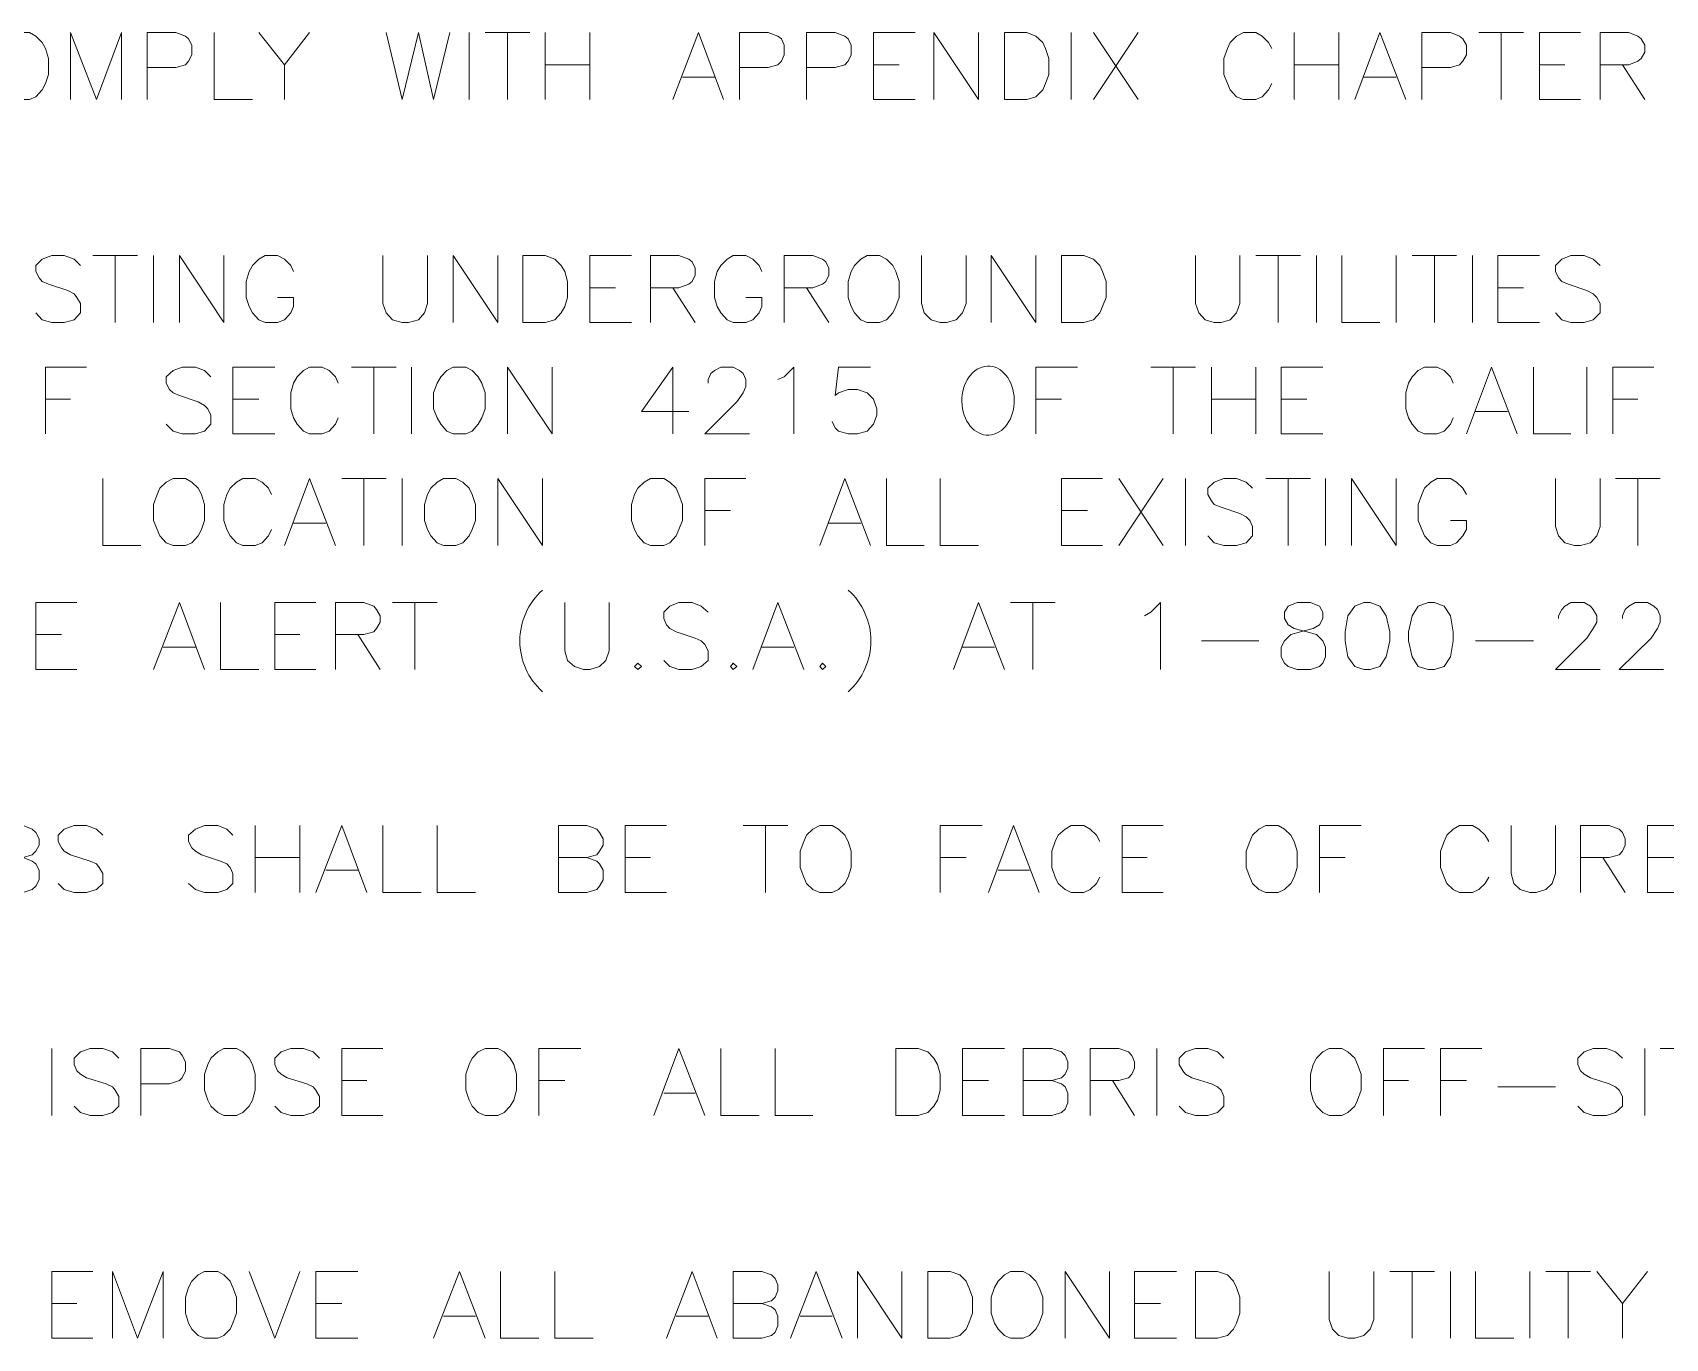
# Model space of a CAD drawing. Header units: millimetres. Extents: x -419 to 20046, y -14642 to 2638.
# Drawn here: x 3711.638 to 3713.591, y 923.765 to 925.326 of the extents above; entities that cross this region are included whole.
import ezdxf

# ---------------------------------------------------------------- set-up
doc = ezdxf.new("R2010")
doc.units = ezdxf.units.MM
doc.layers.add('PDF10_----TX03', color=7, linetype='Continuous')

msp = doc.modelspace()

# ---------------------------------------------------------------- linework, layer by layer
at = {"layer": 'PDF10_----TX03', "lineweight": 20}
for points in [[(3711.6197, 925.3264), (3711.6113, 925.3222), (3711.6038, 925.3147), (3711.6005, 925.3072), (3711.5963, 925.2955), (3711.5963, 925.2763), (3711.6005, 925.2655), (3711.6038, 925.258), (3711.6113, 925.2497), (3711.6197, 925.2463), (3711.6347, 925.2463), (3711.6422, 925.2497), (3711.6497, 925.258), (3711.6538, 925.2655), (3711.6572, 925.2763), (3711.6572, 925.2955), (3711.6538, 925.3072), (3711.6497, 925.3147), (3711.6422, 925.3222), (3711.6347, 925.3264)], [(3712.8006, 925.2463), (3712.8006, 925.3264), (3712.8273, 925.3264), (3712.8381, 925.3222), (3712.8464, 925.3147), (3712.8498, 925.3072), (3712.8539, 925.2955), (3712.8539, 925.2763), (3712.8498, 925.2655), (3712.8464, 925.258), (3712.8381, 925.2497), (3712.8273, 925.2463)], [(3712.2247, 924.9797), (3712.2247, 925.0597), (3712.2514, 925.0597), (3712.2631, 925.0555), (3712.2706, 925.048), (3712.2747, 925.0405), (3712.2781, 925.0288), (3712.2781, 925.0097), (3712.2747, 924.9988), (3712.2706, 924.9913), (3712.2631, 924.983), (3712.2514, 924.9797)], [(3712.6364, 925.0597), (3712.6289, 925.0555), (3712.6214, 925.048), (3712.6173, 925.0405), (3712.6139, 925.0288), (3712.6139, 925.0097), (3712.6173, 924.9988), (3712.6214, 924.9913), (3712.6289, 924.983), (3712.6364, 924.9797), (3712.6514, 924.9797), (3712.6598, 924.983), (3712.6673, 924.9913), (3712.6706, 924.9988), (3712.6748, 925.0097), (3712.6748, 925.0288), (3712.6706, 925.0405), (3712.6673, 925.048), (3712.6598, 925.0555), (3712.6514, 925.0597)], [(3712.8689, 924.9797), (3712.8689, 925.0597), (3712.8956, 925.0597), (3712.9073, 925.0555), (3712.9148, 925.048), (3712.9181, 925.0405), (3712.9223, 925.0288), (3712.9223, 925.0097), (3712.9181, 924.9988), (3712.9148, 924.9913), (3712.9073, 924.983), (3712.8956, 924.9797)], [(3712.1414, 924.9263), (3712.1339, 924.9222), (3712.1264, 924.9147), (3712.1222, 924.9072), (3712.118, 924.8955), (3712.118, 924.8763), (3712.1222, 924.8655), (3712.1264, 924.858), (3712.1339, 924.8496), (3712.1414, 924.8463), (3712.1564, 924.8463), (3712.1639, 924.8496), (3712.1714, 924.858), (3712.1756, 924.8655), (3712.1797, 924.8763), (3712.1797, 924.8955), (3712.1756, 924.9072), (3712.1714, 924.9147), (3712.1639, 924.9222), (3712.1564, 924.9263)], [(3711.8064, 924.793), (3711.798, 924.7888), (3711.7905, 924.7813), (3711.7872, 924.7738), (3711.783, 924.7621), (3711.783, 924.743), (3711.7872, 924.7321), (3711.7905, 924.7246), (3711.798, 924.7163), (3711.8064, 924.713), (3711.8214, 924.713), (3711.8289, 924.7163), (3711.8364, 924.7246), (3711.8405, 924.7321), (3711.8439, 924.743), (3711.8439, 924.7621), (3711.8405, 924.7738), (3711.8364, 924.7813), (3711.8289, 924.7888), (3711.8214, 924.793)], [(3712.1297, 924.793), (3712.1222, 924.7888), (3712.1147, 924.7813), (3712.1105, 924.7738), (3712.1072, 924.7621), (3712.1072, 924.743), (3712.1105, 924.7321), (3712.1147, 924.7246), (3712.1222, 924.7163), (3712.1297, 924.713), (3712.1447, 924.713), (3712.153, 924.7163), (3712.1605, 924.7246), (3712.1639, 924.7321), (3712.168, 924.743), (3712.168, 924.7621), (3712.1639, 924.7738), (3712.1605, 924.7813), (3712.153, 924.7888), (3712.1447, 924.793)], [(3712.3772, 924.793), (3712.3697, 924.7888), (3712.3622, 924.7813), (3712.3581, 924.7738), (3712.3547, 924.7621), (3712.3547, 924.743), (3712.3581, 924.7321), (3712.3622, 924.7246), (3712.3697, 924.7163), (3712.3772, 924.713), (3712.3931, 924.713), (3712.4006, 924.7163), (3712.4081, 924.7246), (3712.4114, 924.7321), (3712.4156, 924.743), (3712.4156, 924.7621), (3712.4114, 924.7738), (3712.4081, 924.7813), (3712.4006, 924.7888), (3712.3931, 924.793)], [(3713.1506, 924.6446), (3713.1398, 924.6405), (3713.1356, 924.633), (3713.1356, 924.6255), (3713.1398, 924.618), (3713.1473, 924.6138), (3713.1623, 924.6096), (3713.174, 924.6063), (3713.1815, 924.5988), (3713.1848, 924.5913), (3713.1848, 924.5796), (3713.1815, 924.5721), (3713.1773, 924.568), (3713.1665, 924.5646), (3713.1506, 924.5646), (3713.1398, 924.568), (3713.1356, 924.5721), (3713.1315, 924.5796), (3713.1315, 924.5913), (3713.1356, 924.5988), (3713.1431, 924.6063), (3713.1548, 924.6096), (3713.1698, 924.6138), (3713.1773, 924.618), (3713.1815, 924.6255), (3713.1815, 924.633), (3713.1773, 924.6405), (3713.1665, 924.6446)], [(3713.2306, 924.6446), (3713.2198, 924.6405), (3713.2115, 924.6288), (3713.2081, 924.6096), (3713.2081, 924.5988), (3713.2115, 924.5796), (3713.2198, 924.568), (3713.2306, 924.5646), (3713.2381, 924.5646), (3713.2498, 924.568), (3713.2573, 924.5796), (3713.2615, 924.5988), (3713.2615, 924.6096), (3713.2573, 924.6288), (3713.2498, 924.6405), (3713.2381, 924.6446)], [(3713.3073, 924.6446), (3713.2956, 924.6405), (3713.2881, 924.6288), (3713.284, 924.6096), (3713.284, 924.5988), (3713.2881, 924.5796), (3713.2956, 924.568), (3713.3073, 924.5646), (3713.3148, 924.5646), (3713.3265, 924.568), (3713.334, 924.5796), (3713.3373, 924.5988), (3713.3373, 924.6096), (3713.334, 924.6288), (3713.3265, 924.6405), (3713.3148, 924.6446)], [(3712.3622, 924.5721), (3712.3581, 924.568), (3712.3622, 924.5646), (3712.3664, 924.568)], [(3712.4764, 924.5721), (3712.4731, 924.568), (3712.4764, 924.5646), (3712.4806, 924.568)], [(3712.5831, 924.5721), (3712.5797, 924.568), (3712.5831, 924.5646), (3712.5872, 924.568)], [(3712.5797, 924.3779), (3712.5714, 924.3738), (3712.5639, 924.3663), (3712.5606, 924.3588), (3712.5564, 924.3471), (3712.5564, 924.3279), (3712.5606, 924.3163), (3712.5639, 924.3088), (3712.5714, 924.3013), (3712.5797, 924.2979), (3712.5948, 924.2979), (3712.6023, 924.3013), (3712.6098, 924.3088), (3712.6139, 924.3163), (3712.6173, 924.3279), (3712.6173, 924.3471), (3712.6139, 924.3588), (3712.6098, 924.3663), (3712.6023, 924.3738), (3712.5948, 924.3779)], [(3713.1131, 924.3779), (3713.1048, 924.3738), (3713.0973, 924.3663), (3713.094, 924.3588), (3713.0898, 924.3471), (3713.0898, 924.3279), (3713.094, 924.3163), (3713.0973, 924.3088), (3713.1048, 924.3013), (3713.1131, 924.2979), (3713.1281, 924.2979), (3713.1356, 924.3013), (3713.1431, 924.3088), (3713.1473, 924.3163), (3713.1506, 924.3279), (3713.1506, 924.3471), (3713.1473, 924.3588), (3713.1431, 924.3663), (3713.1356, 924.3738), (3713.1281, 924.3779)], [(3711.8672, 924.1113), (3711.8597, 924.1071), (3711.8514, 924.0996), (3711.848, 924.0921), (3711.8439, 924.0804), (3711.8439, 924.0613), (3711.848, 924.0496), (3711.8514, 924.0421), (3711.8597, 924.0346), (3711.8672, 924.0312), (3711.8822, 924.0312), (3711.8897, 924.0346), (3711.8972, 924.0421), (3711.9014, 924.0496), (3711.9047, 924.0613), (3711.9047, 924.0804), (3711.9014, 924.0921), (3711.8972, 924.0996), (3711.8897, 924.1071), (3711.8822, 924.1113)], [(3712.1797, 924.1113), (3712.1714, 924.1071), (3712.1639, 924.0996), (3712.1605, 924.0921), (3712.1564, 924.0804), (3712.1564, 924.0613), (3712.1605, 924.0496), (3712.1639, 924.0421), (3712.1714, 924.0346), (3712.1797, 924.0312), (3712.1947, 924.0312), (3712.2022, 924.0346), (3712.2097, 924.0421), (3712.2139, 924.0496), (3712.2172, 924.0613), (3712.2172, 924.0804), (3712.2139, 924.0921), (3712.2097, 924.0996), (3712.2022, 924.1071), (3712.1947, 924.1113)], [(3712.6706, 924.0312), (3712.6706, 924.1113), (3712.6973, 924.1113), (3712.7089, 924.1071), (3712.7164, 924.0996), (3712.7206, 924.0921), (3712.7239, 924.0804), (3712.7239, 924.0613), (3712.7206, 924.0496), (3712.7164, 924.0421), (3712.7089, 924.0346), (3712.6973, 924.0312)], [(3713.189, 924.1113), (3713.1815, 924.1071), (3713.174, 924.0996), (3713.1698, 924.0921), (3713.1665, 924.0804), (3713.1665, 924.0613), (3713.1698, 924.0496), (3713.174, 924.0421), (3713.1815, 924.0346), (3713.189, 924.0312), (3713.204, 924.0312), (3713.2115, 924.0346), (3713.2198, 924.0421), (3713.2231, 924.0496), (3713.2273, 924.0613), (3713.2273, 924.0804), (3713.2231, 924.0921), (3713.2198, 924.0996), (3713.2115, 924.1071), (3713.204, 924.1113)], [(3711.8439, 923.8446), (3711.8364, 923.8404), (3711.8289, 923.8329), (3711.8247, 923.8254), (3711.8214, 923.8137), (3711.8214, 923.7946), (3711.8247, 923.7829), (3711.8289, 923.7754), (3711.8364, 923.7679), (3711.8439, 923.7646), (3711.8597, 923.7646), (3711.8672, 923.7679), (3711.8747, 923.7754), (3711.878, 923.7829), (3711.8822, 923.7946), (3711.8822, 923.8137), (3711.878, 923.8254), (3711.8747, 923.8329), (3711.8672, 923.8404), (3711.8597, 923.8446)], [(3712.7089, 923.7646), (3712.7089, 923.8446), (3712.7356, 923.8446), (3712.7473, 923.8404), (3712.7548, 923.8329), (3712.7581, 923.8254), (3712.7623, 923.8137), (3712.7623, 923.7946), (3712.7581, 923.7829), (3712.7548, 923.7754), (3712.7473, 923.7679), (3712.7356, 923.7646)], [(3712.8081, 923.8446), (3712.8006, 923.8404), (3712.7931, 923.8329), (3712.7889, 923.8254), (3712.7848, 923.8137), (3712.7848, 923.7946), (3712.7889, 923.7829), (3712.7931, 923.7754), (3712.8006, 923.7679), (3712.8081, 923.7646), (3712.8231, 923.7646), (3712.8306, 923.7679), (3712.8381, 923.7754), (3712.8423, 923.7829), (3712.8464, 923.7946), (3712.8464, 923.8137), (3712.8423, 923.8254), (3712.8381, 923.8329), (3712.8306, 923.8404), (3712.8231, 923.8446)], [(3713.029, 923.7646), (3713.029, 923.8446), (3713.0556, 923.8446), (3713.0673, 923.8404), (3713.0748, 923.8329), (3713.0781, 923.8254), (3713.0823, 923.8137), (3713.0823, 923.7946), (3713.0781, 923.7829), (3713.0748, 923.7754), (3713.0673, 923.7679), (3713.0556, 923.7646)]]:
    msp.add_lwpolyline(points, close=True, dxfattribs=at)
for points in [[(3711.6838, 925.2463), (3711.6838, 925.3264), (3711.7147, 925.2463), (3711.7447, 925.3264), (3711.7447, 925.2463)], [(3711.7755, 925.2463), (3711.7755, 925.3264), (3711.8097, 925.3264), (3711.8214, 925.3222), (3711.8247, 925.3189), (3711.8289, 925.3114), (3711.8289, 925.2997), (3711.8247, 925.2922), (3711.8214, 925.288), (3711.8097, 925.2847), (3711.7755, 925.2847)], [(3711.8555, 925.3264), (3711.8555, 925.2463), (3711.9014, 925.2463)], [(3711.9089, 925.3264), (3711.9397, 925.288), (3711.9397, 925.2463)], [(3711.9697, 925.3264), (3711.9397, 925.288)], [(3712.0614, 925.3264), (3712.0805, 925.2463), (3712.0997, 925.3264), (3712.118, 925.2463), (3712.1372, 925.3264)], [(3712.1605, 925.3264), (3712.1605, 925.2463)], [(3712.1797, 925.3264), (3712.2331, 925.3264)], [(3712.2064, 925.3264), (3712.2064, 925.2463)], [(3712.2514, 925.3264), (3712.2514, 925.2463)], [(3712.3047, 925.3264), (3712.3047, 925.2463)], [(3712.4039, 925.2463), (3712.4347, 925.3264), (3712.4647, 925.2463)], [(3712.4839, 925.2463), (3712.4839, 925.3264), (3712.5181, 925.3264), (3712.5297, 925.3222), (3712.5339, 925.3189), (3712.5372, 925.3114), (3712.5372, 925.2997), (3712.5339, 925.2922), (3712.5297, 925.288), (3712.5181, 925.2847), (3712.4839, 925.2847)], [(3712.5639, 925.2463), (3712.5639, 925.3264), (3712.5981, 925.3264), (3712.6098, 925.3222), (3712.6139, 925.3189), (3712.6173, 925.3114), (3712.6173, 925.2997), (3712.6139, 925.2922), (3712.6098, 925.288), (3712.5981, 925.2847), (3712.5639, 925.2847)], [(3712.6939, 925.2463), (3712.6439, 925.2463), (3712.6439, 925.3264), (3712.6939, 925.3264)], [(3712.7164, 925.2463), (3712.7164, 925.3264), (3712.7698, 925.2463), (3712.7698, 925.3264)], [(3712.8806, 925.3264), (3712.8806, 925.2463)], [(3712.9073, 925.3264), (3712.9606, 925.2463)], [(3712.9606, 925.3264), (3712.9073, 925.2463)], [(3713.1206, 925.3072), (3713.1165, 925.3147), (3713.109, 925.3222), (3713.1015, 925.3264), (3713.0865, 925.3264), (3713.0781, 925.3222), (3713.0706, 925.3147), (3713.0673, 925.3072), (3713.0631, 925.2955), (3713.0631, 925.2763), (3713.0673, 925.2655), (3713.0706, 925.258), (3713.0781, 925.2497), (3713.0865, 925.2463), (3713.1015, 925.2463), (3713.109, 925.2497), (3713.1165, 925.258), (3713.1206, 925.2655)], [(3713.1473, 925.3264), (3713.1473, 925.2463)], [(3713.2006, 925.3264), (3713.2006, 925.2463)], [(3713.2198, 925.2463), (3713.2498, 925.3264), (3713.2806, 925.2463)], [(3713.2998, 925.2463), (3713.2998, 925.3264), (3713.334, 925.3264), (3713.3448, 925.3222), (3713.349, 925.3189), (3713.3531, 925.3114), (3713.3531, 925.2997), (3713.349, 925.2922), (3713.3448, 925.288), (3713.334, 925.2847), (3713.2998, 925.2847)], [(3713.3681, 925.3264), (3713.4215, 925.3264)], [(3713.3948, 925.3264), (3713.3948, 925.2463)], [(3713.4898, 925.2463), (3713.4407, 925.2463), (3713.4407, 925.3264), (3713.4898, 925.3264)], [(3713.5132, 925.2463), (3713.5132, 925.3264), (3713.5473, 925.3264), (3713.5582, 925.3222), (3713.5623, 925.3189), (3713.5665, 925.3114), (3713.5665, 925.303), (3713.5623, 925.2955), (3713.5582, 925.2922), (3713.5473, 925.288), (3713.5132, 925.288)], [(3712.2514, 925.288), (3712.3047, 925.288)], [(3712.6439, 925.288), (3712.6748, 925.288)], [(3713.1473, 925.288), (3713.2006, 925.288)], [(3713.4407, 925.288), (3713.4707, 925.288)], [(3713.5398, 925.288), (3713.5665, 925.2463)], [(3712.4156, 925.273), (3712.4539, 925.273)], [(3713.2306, 925.273), (3713.269, 925.273)], [(3711.6955, 925.048), (3711.688, 925.0555), (3711.6763, 925.0597), (3711.6613, 925.0597), (3711.6497, 925.0555), (3711.6422, 925.048), (3711.6422, 925.0405), (3711.6463, 925.033), (3711.6497, 925.0288), (3711.6572, 925.0255), (3711.6805, 925.018), (3711.688, 925.0138), (3711.6913, 925.0097), (3711.6955, 925.0022), (3711.6955, 924.9913), (3711.688, 924.983), (3711.6763, 924.9797), (3711.6613, 924.9797), (3711.6497, 924.983), (3711.6422, 924.9913)], [(3711.7105, 925.0597), (3711.7639, 925.0597)], [(3711.7372, 925.0597), (3711.7372, 924.9797)], [(3711.783, 925.0597), (3711.783, 924.9797)], [(3711.8139, 924.9797), (3711.8139, 925.0597), (3711.8672, 924.9797), (3711.8672, 925.0597)], [(3711.9505, 925.0405), (3711.9472, 925.048), (3711.9397, 925.0555), (3711.9314, 925.0597), (3711.9164, 925.0597), (3711.9089, 925.0555), (3711.9014, 925.048), (3711.8972, 925.0405), (3711.8939, 925.0288), (3711.8939, 925.0097), (3711.8972, 924.9988), (3711.9014, 924.9913), (3711.9089, 924.983), (3711.9164, 924.9797), (3711.9314, 924.9797), (3711.9397, 924.983), (3711.9472, 924.9913), (3711.9505, 924.9988), (3711.9505, 925.0097), (3711.9314, 925.0097)], [(3712.0572, 925.0597), (3712.0572, 925.0022), (3712.0614, 924.9913), (3712.0689, 924.983), (3712.0805, 924.9797), (3712.088, 924.9797), (3712.0997, 924.983), (3712.1072, 924.9913), (3712.1105, 925.0022), (3712.1105, 925.0597)], [(3712.1414, 924.9797), (3712.1414, 925.0597), (3712.1947, 924.9797), (3712.1947, 925.0597)], [(3712.3547, 924.9797), (3712.3047, 924.9797), (3712.3047, 925.0597), (3712.3547, 925.0597)], [(3712.3772, 924.9797), (3712.3772, 925.0597), (3712.4114, 925.0597), (3712.4231, 925.0555), (3712.4272, 925.0522), (3712.4306, 925.0447), (3712.4306, 925.0363), (3712.4272, 925.0288), (3712.4231, 925.0255), (3712.4114, 925.0213), (3712.3772, 925.0213)], [(3712.5106, 925.0405), (3712.5072, 925.048), (3712.4997, 925.0555), (3712.4914, 925.0597), (3712.4764, 925.0597), (3712.4689, 925.0555), (3712.4614, 925.048), (3712.4572, 925.0405), (3712.4539, 925.0288), (3712.4539, 925.0097), (3712.4572, 924.9988), (3712.4614, 924.9913), (3712.4689, 924.983), (3712.4764, 924.9797), (3712.4914, 924.9797), (3712.4997, 924.983), (3712.5072, 924.9913), (3712.5106, 924.9988), (3712.5106, 925.0097), (3712.4914, 925.0097)], [(3712.5372, 924.9797), (3712.5372, 925.0597), (3712.5714, 925.0597), (3712.5831, 925.0555), (3712.5872, 925.0522), (3712.5906, 925.0447), (3712.5906, 925.0363), (3712.5872, 925.0288), (3712.5831, 925.0255), (3712.5714, 925.0213), (3712.5372, 925.0213)], [(3712.7014, 925.0597), (3712.7014, 925.0022), (3712.7048, 924.9913), (3712.7131, 924.983), (3712.7239, 924.9797), (3712.7314, 924.9797), (3712.7431, 924.983), (3712.7506, 924.9913), (3712.7548, 925.0022), (3712.7548, 925.0597)], [(3712.7848, 924.9797), (3712.7848, 925.0597), (3712.8381, 924.9797), (3712.8381, 925.0597)], [(3713.029, 925.0597), (3713.029, 925.0022), (3713.0331, 924.9913), (3713.0406, 924.983), (3713.0515, 924.9797), (3713.0598, 924.9797), (3713.0706, 924.983), (3713.0781, 924.9913), (3713.0823, 925.0022), (3713.0823, 925.0597)], [(3713.1015, 925.0597), (3713.1548, 925.0597)], [(3713.1281, 925.0597), (3713.1281, 924.9797)], [(3713.174, 925.0597), (3713.174, 924.9797)], [(3713.204, 925.0597), (3713.204, 924.9797), (3713.2498, 924.9797)], [(3713.269, 925.0597), (3713.269, 924.9797)], [(3713.2881, 925.0597), (3713.3415, 925.0597)], [(3713.3148, 925.0597), (3713.3148, 924.9797)], [(3713.3606, 925.0597), (3713.3606, 924.9797)], [(3713.4407, 924.9797), (3713.3906, 924.9797), (3713.3906, 925.0597), (3713.4407, 925.0597)], [(3713.5132, 925.048), (3713.5048, 925.0555), (3713.494, 925.0597), (3713.4782, 925.0597), (3713.4673, 925.0555), (3713.4598, 925.048), (3713.4598, 925.0405), (3713.4632, 925.033), (3713.4673, 925.0288), (3713.4748, 925.0255), (3713.4973, 925.018), (3713.5048, 925.0138), (3713.509, 925.0097), (3713.5132, 925.0022), (3713.5132, 924.9913), (3713.5048, 924.983), (3713.494, 924.9797), (3713.4782, 924.9797), (3713.4673, 924.983), (3713.4598, 924.9913)], [(3712.3047, 925.0213), (3712.3356, 925.0213)], [(3712.4039, 925.0213), (3712.4306, 924.9797)], [(3712.5639, 925.0213), (3712.5906, 924.9797)], [(3713.3906, 925.0213), (3713.4215, 925.0213)], [(3711.6538, 924.8463), (3711.6538, 924.9263), (3711.703, 924.9263)], [(3711.8514, 924.9147), (3711.8439, 924.9222), (3711.833, 924.9263), (3711.8172, 924.9263), (3711.8064, 924.9222), (3711.798, 924.9147), (3711.798, 924.9072), (3711.8022, 924.8997), (3711.8064, 924.8955), (3711.8139, 924.8922), (3711.8364, 924.8847), (3711.8439, 924.8805), (3711.848, 924.8763), (3711.8514, 924.8688), (3711.8514, 924.858), (3711.8439, 924.8496), (3711.833, 924.8463), (3711.8172, 924.8463), (3711.8064, 924.8496), (3711.798, 924.858)], [(3711.928, 924.8463), (3711.878, 924.8463), (3711.878, 924.9263), (3711.928, 924.9263)], [(3712.0039, 924.9072), (3712.0005, 924.9147), (3711.993, 924.9222), (3711.9847, 924.9263), (3711.9697, 924.9263), (3711.9622, 924.9222), (3711.9547, 924.9147), (3711.9505, 924.9072), (3711.9472, 924.8955), (3711.9472, 924.8763), (3711.9505, 924.8655), (3711.9547, 924.858), (3711.9622, 924.8496), (3711.9697, 924.8463), (3711.9847, 924.8463), (3711.993, 924.8496), (3712.0005, 924.858), (3712.0039, 924.8655)], [(3712.0197, 924.9263), (3712.073, 924.9263)], [(3712.0464, 924.9263), (3712.0464, 924.8463)], [(3712.0914, 924.9263), (3712.0914, 924.8463)], [(3712.2064, 924.8463), (3712.2064, 924.9263), (3712.2597, 924.8463), (3712.2597, 924.9263)], [(3712.4039, 924.8463), (3712.4039, 924.9263), (3712.3664, 924.873), (3712.4231, 924.873)], [(3712.4464, 924.9072), (3712.4464, 924.9113), (3712.4497, 924.9188), (3712.4539, 924.9222), (3712.4614, 924.9263), (3712.4764, 924.9263), (3712.4839, 924.9222), (3712.4881, 924.9188), (3712.4914, 924.9113), (3712.4914, 924.903), (3712.4881, 924.8955), (3712.4806, 924.8847), (3712.4422, 924.8463), (3712.4956, 924.8463)], [(3712.5297, 924.9113), (3712.5372, 924.9147), (3712.5489, 924.9263), (3712.5489, 924.8463)], [(3712.6406, 924.9263), (3712.6023, 924.9263), (3712.5981, 924.8922), (3712.6023, 924.8955), (3712.6139, 924.8997), (3712.6248, 924.8997), (3712.6364, 924.8955), (3712.6439, 924.888), (3712.6481, 924.8763), (3712.6481, 924.8688), (3712.6439, 924.858), (3712.6364, 924.8496), (3712.6248, 924.8463), (3712.6139, 924.8463), (3712.6023, 924.8496), (3712.5981, 924.8538), (3712.5948, 924.8613)], [(3712.8381, 924.8463), (3712.8381, 924.9263), (3712.8881, 924.9263)], [(3712.9756, 924.9263), (3713.029, 924.9263)], [(3713.0023, 924.9263), (3713.0023, 924.8463)], [(3713.0481, 924.9263), (3713.0481, 924.8463)], [(3713.1015, 924.9263), (3713.1015, 924.8463)], [(3713.1815, 924.8463), (3713.1315, 924.8463), (3713.1315, 924.9263), (3713.1815, 924.9263)], [(3713.3373, 924.9072), (3713.334, 924.9147), (3713.3265, 924.9222), (3713.3181, 924.9263), (3713.3031, 924.9263), (3713.2956, 924.9222), (3713.2881, 924.9147), (3713.284, 924.9072), (3713.2806, 924.8955), (3713.2806, 924.8763), (3713.284, 924.8655), (3713.2881, 924.858), (3713.2956, 924.8496), (3713.3031, 924.8463), (3713.3181, 924.8463), (3713.3265, 924.8496), (3713.334, 924.858), (3713.3373, 924.8655)], [(3713.3531, 924.8463), (3713.3831, 924.9263), (3713.414, 924.8463)], [(3713.4332, 924.9263), (3713.4332, 924.8463), (3713.4782, 924.8463)], [(3713.4973, 924.9263), (3713.4973, 924.8463)], [(3713.5282, 924.8463), (3713.5282, 924.9263), (3713.5773, 924.9263)], [(3711.6538, 924.888), (3711.6838, 924.888)], [(3711.878, 924.888), (3711.9089, 924.888)], [(3712.8381, 924.888), (3712.8689, 924.888)], [(3713.0481, 924.888), (3713.1015, 924.888)], [(3713.1315, 924.888), (3713.1623, 924.888)], [(3713.5282, 924.888), (3713.5582, 924.888)], [(3713.364, 924.873), (3713.4023, 924.873)], [(3711.7222, 924.793), (3711.7222, 924.713), (3711.768, 924.713)], [(3711.9239, 924.7738), (3711.9205, 924.7813), (3711.913, 924.7888), (3711.9047, 924.793), (3711.8897, 924.793), (3711.8822, 924.7888), (3711.8747, 924.7813), (3711.8705, 924.7738), (3711.8672, 924.7621), (3711.8672, 924.743), (3711.8705, 924.7321), (3711.8747, 924.7246), (3711.8822, 924.7163), (3711.8897, 924.713), (3711.9047, 924.713), (3711.913, 924.7163), (3711.9205, 924.7246), (3711.9239, 924.7321)], [(3711.9397, 924.713), (3711.9697, 924.793), (3712.0005, 924.713)], [(3712.008, 924.793), (3712.0614, 924.793)], [(3712.0347, 924.793), (3712.0347, 924.713)], [(3712.0805, 924.793), (3712.0805, 924.713)], [(3712.1947, 924.713), (3712.1947, 924.793), (3712.2481, 924.713), (3712.2481, 924.793)], [(3712.4422, 924.713), (3712.4422, 924.793), (3712.4914, 924.793)], [(3712.5797, 924.713), (3712.6098, 924.793), (3712.6406, 924.713)], [(3712.6598, 924.793), (3712.6598, 924.713), (3712.7048, 924.713)], [(3712.7239, 924.793), (3712.7239, 924.713), (3712.7698, 924.713)], [(3712.9181, 924.713), (3712.8689, 924.713), (3712.8689, 924.793), (3712.9181, 924.793)], [(3712.9373, 924.793), (3712.9906, 924.713)], [(3712.9906, 924.793), (3712.9373, 924.713)], [(3713.0173, 924.793), (3713.0173, 924.713)], [(3713.0973, 924.7813), (3713.0898, 924.7888), (3713.0781, 924.793), (3713.0631, 924.793), (3713.0515, 924.7888), (3713.044, 924.7813), (3713.044, 924.7738), (3713.0481, 924.7663), (3713.0515, 924.7621), (3713.0598, 924.7588), (3713.0823, 924.7513), (3713.0898, 924.7471), (3713.094, 924.743), (3713.0973, 924.7355), (3713.0973, 924.7246), (3713.0898, 924.7163), (3713.0781, 924.713), (3713.0631, 924.713), (3713.0515, 924.7163), (3713.044, 924.7246)], [(3713.1131, 924.793), (3713.1665, 924.793)], [(3713.1398, 924.793), (3713.1398, 924.713)], [(3713.1848, 924.793), (3713.1848, 924.713)], [(3713.2156, 924.713), (3713.2156, 924.793), (3713.269, 924.713), (3713.269, 924.793)], [(3713.3531, 924.7738), (3713.349, 924.7813), (3713.3415, 924.7888), (3713.334, 924.793), (3713.3181, 924.793), (3713.3106, 924.7888), (3713.3031, 924.7813), (3713.2998, 924.7738), (3713.2956, 924.7621), (3713.2956, 924.743), (3713.2998, 924.7321), (3713.3031, 924.7246), (3713.3106, 924.7163), (3713.3181, 924.713), (3713.334, 924.713), (3713.3415, 924.7163), (3713.349, 924.7246), (3713.3531, 924.7321), (3713.3531, 924.743), (3713.334, 924.743)], [(3713.4598, 924.793), (3713.4598, 924.7355), (3713.4632, 924.7246), (3713.4707, 924.7163), (3713.4823, 924.713), (3713.4898, 924.713), (3713.5015, 924.7163), (3713.509, 924.7246), (3713.5132, 924.7355), (3713.5132, 924.793)], [(3713.5315, 924.793), (3713.5848, 924.793)], [(3713.5582, 924.793), (3713.5582, 924.713)], [(3711.9505, 924.7396), (3711.9889, 924.7396)], [(3712.4422, 924.7546), (3712.4731, 924.7546)], [(3712.5906, 924.7396), (3712.6289, 924.7396)], [(3712.8689, 924.7546), (3712.8998, 924.7546)], [(3711.6913, 924.5646), (3711.6422, 924.5646), (3711.6422, 924.6446), (3711.6913, 924.6446)], [(3711.783, 924.5646), (3711.8139, 924.6446), (3711.8439, 924.5646)], [(3711.863, 924.6446), (3711.863, 924.5646), (3711.9089, 924.5646)], [(3711.9772, 924.5646), (3711.928, 924.5646), (3711.928, 924.6446), (3711.9772, 924.6446)], [(3712.0005, 924.5646), (3712.0005, 924.6446), (3712.0347, 924.6446), (3712.0464, 924.6405), (3712.0497, 924.6363), (3712.0539, 924.6288), (3712.0539, 924.6213), (3712.0497, 924.6138), (3712.0464, 924.6096), (3712.0347, 924.6063), (3712.0005, 924.6063)], [(3712.0689, 924.6446), (3712.1222, 924.6446)], [(3712.0955, 924.6446), (3712.0955, 924.5646)], [(3712.2747, 924.6446), (3712.2747, 924.5871), (3712.2781, 924.5755), (3712.2864, 924.568), (3712.2972, 924.5646), (3712.3047, 924.5646), (3712.3164, 924.568), (3712.3239, 924.5755), (3712.3281, 924.5871), (3712.3281, 924.6446)], [(3712.4464, 924.633), (3712.4381, 924.6405), (3712.4272, 924.6446), (3712.4114, 924.6446), (3712.4006, 924.6405), (3712.3931, 924.633), (3712.3931, 924.6255), (3712.3964, 924.618), (3712.4006, 924.6138), (3712.4081, 924.6096), (3712.4306, 924.6021), (3712.4381, 924.5988), (3712.4422, 924.5946), (3712.4464, 924.5871), (3712.4464, 924.5755), (3712.4381, 924.568), (3712.4272, 924.5646), (3712.4114, 924.5646), (3712.4006, 924.568), (3712.3931, 924.5755)], [(3712.4997, 924.5646), (3712.5297, 924.6446), (3712.5606, 924.5646)], [(3712.7398, 924.5646), (3712.7698, 924.6446), (3712.8006, 924.5646)], [(3712.8081, 924.6446), (3712.8614, 924.6446)], [(3712.8348, 924.6446), (3712.8348, 924.5646)], [(3712.9681, 924.6288), (3712.9756, 924.633), (3712.9873, 924.6446), (3712.9873, 924.5646)], [(3713.4632, 924.6255), (3713.4632, 924.6288), (3713.4673, 924.6363), (3713.4707, 924.6405), (3713.4782, 924.6446), (3713.494, 924.6446), (3713.5015, 924.6405), (3713.5048, 924.6363), (3713.509, 924.6288), (3713.509, 924.6213), (3713.5048, 924.6138), (3713.4973, 924.6021), (3713.4598, 924.5646), (3713.5132, 924.5646)], [(3713.5398, 924.6255), (3713.5398, 924.6288), (3713.5432, 924.6363), (3713.5473, 924.6405), (3713.5548, 924.6446), (3713.5698, 924.6446), (3713.5773, 924.6405), (3713.5815, 924.6363), (3713.5848, 924.6288), (3713.5848, 924.6213), (3713.5815, 924.6138), (3713.574, 924.6021), (3713.5357, 924.5646), (3713.589, 924.5646)], [(3711.6422, 924.6063), (3711.673, 924.6063)], [(3711.928, 924.6063), (3711.958, 924.6063)], [(3712.0272, 924.6063), (3712.0539, 924.5646)], [(3711.7947, 924.5913), (3711.833, 924.5913)], [(3712.5106, 924.5913), (3712.5489, 924.5913)], [(3712.7506, 924.5913), (3712.7889, 924.5913)], [(3713.0365, 924.5988), (3713.1048, 924.5988)], [(3713.364, 924.5988), (3713.4332, 924.5988)], [(3711.6272, 924.3396), (3711.638, 924.3354), (3711.6422, 924.3321), (3711.6463, 924.3246), (3711.6463, 924.3129), (3711.6422, 924.3054), (3711.638, 924.3013), (3711.6272, 924.2979), (3711.593, 924.2979), (3711.593, 924.3779), (3711.6272, 924.3779), (3711.638, 924.3738), (3711.6422, 924.3696), (3711.6463, 924.3621), (3711.6463, 924.3546), (3711.6422, 924.3471), (3711.638, 924.3429), (3711.6272, 924.3396), (3711.593, 924.3396)], [(3711.7222, 924.3663), (3711.7147, 924.3738), (3711.703, 924.3779), (3711.688, 924.3779), (3711.6763, 924.3738), (3711.6688, 924.3663), (3711.6688, 924.3588), (3711.673, 924.3513), (3711.6763, 924.3471), (3711.6838, 924.3429), (3711.7072, 924.3354), (3711.7147, 924.3321), (3711.718, 924.3279), (3711.7222, 924.3204), (3711.7222, 924.3088), (3711.7147, 924.3013), (3711.703, 924.2979), (3711.688, 924.2979), (3711.6763, 924.3013), (3711.6688, 924.3088)], [(3711.878, 924.3663), (3711.8705, 924.3738), (3711.8597, 924.3779), (3711.8439, 924.3779), (3711.833, 924.3738), (3711.8247, 924.3663), (3711.8247, 924.3588), (3711.8289, 924.3513), (3711.833, 924.3471), (3711.8405, 924.3429), (3711.863, 924.3354), (3711.8705, 924.3321), (3711.8747, 924.3279), (3711.878, 924.3204), (3711.878, 924.3088), (3711.8705, 924.3013), (3711.8597, 924.2979), (3711.8439, 924.2979), (3711.833, 924.3013), (3711.8247, 924.3088)], [(3711.9047, 924.3779), (3711.9047, 924.2979)], [(3711.958, 924.3779), (3711.958, 924.2979)], [(3711.9772, 924.2979), (3712.008, 924.3779), (3712.038, 924.2979)], [(3712.0572, 924.3779), (3712.0572, 924.2979), (3712.103, 924.2979)], [(3712.1222, 924.3779), (3712.1222, 924.2979), (3712.168, 924.2979)], [(3712.3014, 924.3396), (3712.3131, 924.3354), (3712.3164, 924.3321), (3712.3206, 924.3246), (3712.3206, 924.3129), (3712.3164, 924.3054), (3712.3131, 924.3013), (3712.3014, 924.2979), (3712.2672, 924.2979), (3712.2672, 924.3779), (3712.3014, 924.3779), (3712.3131, 924.3738), (3712.3164, 924.3696), (3712.3206, 924.3621), (3712.3206, 924.3546), (3712.3164, 924.3471), (3712.3131, 924.3429), (3712.3014, 924.3396), (3712.2672, 924.3396)], [(3712.3964, 924.2979), (3712.3472, 924.2979), (3712.3472, 924.3779), (3712.3964, 924.3779)], [(3712.4881, 924.3779), (3712.5414, 924.3779)], [(3712.5147, 924.3779), (3712.5147, 924.2979)], [(3712.7239, 924.2979), (3712.7239, 924.3779), (3712.7739, 924.3779)], [(3712.7814, 924.2979), (3712.8114, 924.3779), (3712.8423, 924.2979)], [(3712.9148, 924.3588), (3712.9106, 924.3663), (3712.9031, 924.3738), (3712.8956, 924.3779), (3712.8806, 924.3779), (3712.8731, 924.3738), (3712.8648, 924.3663), (3712.8614, 924.3588), (3712.8573, 924.3471), (3712.8573, 924.3279), (3712.8614, 924.3163), (3712.8648, 924.3088), (3712.8731, 924.3013), (3712.8806, 924.2979), (3712.8956, 924.2979), (3712.9031, 924.3013), (3712.9106, 924.3088), (3712.9148, 924.3163)], [(3712.9906, 924.2979), (3712.9414, 924.2979), (3712.9414, 924.3779), (3712.9906, 924.3779)], [(3713.1773, 924.2979), (3713.1773, 924.3779), (3713.2273, 924.3779)], [(3713.3798, 924.3588), (3713.3756, 924.3663), (3713.3681, 924.3738), (3713.3606, 924.3779), (3713.3448, 924.3779), (3713.3373, 924.3738), (3713.3298, 924.3663), (3713.3265, 924.3588), (3713.3223, 924.3471), (3713.3223, 924.3279), (3713.3265, 924.3163), (3713.3298, 924.3088), (3713.3373, 924.3013), (3713.3448, 924.2979), (3713.3606, 924.2979), (3713.3681, 924.3013), (3713.3756, 924.3088), (3713.3798, 924.3163)], [(3713.4065, 924.3779), (3713.4065, 924.3204), (3713.4098, 924.3088), (3713.4173, 924.3013), (3713.429, 924.2979), (3713.4365, 924.2979), (3713.4482, 924.3013), (3713.4557, 924.3088), (3713.4598, 924.3204), (3713.4598, 924.3779)], [(3713.4898, 924.2979), (3713.4898, 924.3779), (3713.524, 924.3779), (3713.5357, 924.3738), (3713.5398, 924.3696), (3713.5432, 924.3621), (3713.5432, 924.3546), (3713.5398, 924.3471), (3713.5357, 924.3429), (3713.524, 924.3396), (3713.4898, 924.3396)], [(3713.604, 924.3396), (3713.6157, 924.3354), (3713.6198, 924.3321), (3713.6232, 924.3246), (3713.6232, 924.3129), (3713.6198, 924.3054), (3713.6157, 924.3013), (3713.604, 924.2979), (3713.5698, 924.2979), (3713.5698, 924.3779), (3713.604, 924.3779), (3713.6157, 924.3738), (3713.6198, 924.3696), (3713.6232, 924.3621), (3713.6232, 924.3546), (3713.6198, 924.3471), (3713.6157, 924.3429), (3713.604, 924.3396), (3713.5698, 924.3396)], [(3711.9047, 924.3396), (3711.958, 924.3396)], [(3712.3472, 924.3396), (3712.3772, 924.3396)], [(3712.7239, 924.3396), (3712.7548, 924.3396)], [(3712.9414, 924.3396), (3712.9714, 924.3396)], [(3713.1773, 924.3396), (3713.2081, 924.3396)], [(3713.5165, 924.3396), (3713.5432, 924.2979)], [(3711.9889, 924.3246), (3712.0272, 924.3246)], [(3712.7931, 924.3246), (3712.8306, 924.3246)], [(3711.6613, 924.1113), (3711.6613, 924.0312)], [(3711.7413, 924.0996), (3711.7338, 924.1071), (3711.7222, 924.1113), (3711.7072, 924.1113), (3711.6955, 924.1071), (3711.688, 924.0996), (3711.688, 924.0921), (3711.6913, 924.0846), (3711.6955, 924.0804), (3711.703, 924.0763), (3711.7263, 924.0688), (3711.7338, 924.0654), (3711.7372, 924.0613), (3711.7413, 924.0538), (3711.7413, 924.0421), (3711.7338, 924.0346), (3711.7222, 924.0312), (3711.7072, 924.0312), (3711.6955, 924.0346), (3711.688, 924.0421)], [(3711.768, 924.0312), (3711.768, 924.1113), (3711.8022, 924.1113), (3711.8139, 924.1071), (3711.8172, 924.1029), (3711.8214, 924.0954), (3711.8214, 924.0846), (3711.8172, 924.0763), (3711.8139, 924.0729), (3711.8022, 924.0688), (3711.768, 924.0688)], [(3711.9814, 924.0996), (3711.9739, 924.1071), (3711.9622, 924.1113), (3711.9472, 924.1113), (3711.9355, 924.1071), (3711.928, 924.0996), (3711.928, 924.0921), (3711.9314, 924.0846), (3711.9355, 924.0804), (3711.943, 924.0763), (3711.9664, 924.0688), (3711.9739, 924.0654), (3711.9772, 924.0613), (3711.9814, 924.0538), (3711.9814, 924.0421), (3711.9739, 924.0346), (3711.9622, 924.0312), (3711.9472, 924.0312), (3711.9355, 924.0346), (3711.928, 924.0421)], [(3712.0572, 924.0312), (3712.008, 924.0312), (3712.008, 924.1113), (3712.0572, 924.1113)], [(3712.2439, 924.0312), (3712.2439, 924.1113), (3712.2939, 924.1113)], [(3712.3814, 924.0312), (3712.4114, 924.1113), (3712.4422, 924.0312)], [(3712.4614, 924.1113), (3712.4614, 924.0312), (3712.5072, 924.0312)], [(3712.5264, 924.1113), (3712.5264, 924.0312), (3712.5714, 924.0312)], [(3712.8006, 924.0312), (3712.7506, 924.0312), (3712.7506, 924.1113), (3712.8006, 924.1113)], [(3712.8573, 924.0729), (3712.8689, 924.0688), (3712.8731, 924.0654), (3712.8764, 924.0579), (3712.8764, 924.0462), (3712.8731, 924.0387), (3712.8689, 924.0346), (3712.8573, 924.0312), (3712.8231, 924.0312), (3712.8231, 924.1113), (3712.8573, 924.1113), (3712.8689, 924.1071), (3712.8731, 924.1029), (3712.8764, 924.0954), (3712.8764, 924.0879), (3712.8731, 924.0804), (3712.8689, 924.0763), (3712.8573, 924.0729), (3712.8231, 924.0729)], [(3712.9031, 924.0312), (3712.9031, 924.1113), (3712.9373, 924.1113), (3712.9489, 924.1071), (3712.9531, 924.1029), (3712.9564, 924.0954), (3712.9564, 924.0879), (3712.9531, 924.0804), (3712.9489, 924.0763), (3712.9373, 924.0729), (3712.9031, 924.0729)], [(3712.9831, 924.1113), (3712.9831, 924.0312)], [(3713.0631, 924.0996), (3713.0556, 924.1071), (3713.044, 924.1113), (3713.029, 924.1113), (3713.0173, 924.1071), (3713.0098, 924.0996), (3713.0098, 924.0921), (3713.014, 924.0846), (3713.0173, 924.0804), (3713.0248, 924.0763), (3713.0481, 924.0688), (3713.0556, 924.0654), (3713.0598, 924.0613), (3713.0631, 924.0538), (3713.0631, 924.0421), (3713.0556, 924.0346), (3713.044, 924.0312), (3713.029, 924.0312), (3713.0173, 924.0346), (3713.0098, 924.0421)], [(3713.254, 924.0312), (3713.254, 924.1113), (3713.3031, 924.1113)], [(3713.3223, 924.0312), (3713.3223, 924.1113), (3713.3715, 924.1113)], [(3713.5398, 924.0996), (3713.5315, 924.1071), (3713.5207, 924.1113), (3713.5048, 924.1113), (3713.494, 924.1071), (3713.4865, 924.0996), (3713.4865, 924.0921), (3713.4898, 924.0846), (3713.494, 924.0804), (3713.5015, 924.0763), (3713.524, 924.0688), (3713.5315, 924.0654), (3713.5357, 924.0613), (3713.5398, 924.0538), (3713.5398, 924.0421), (3713.5315, 924.0346), (3713.5207, 924.0312), (3713.5048, 924.0312), (3713.494, 924.0346), (3713.4865, 924.0421)], [(3713.5665, 924.1113), (3713.5665, 924.0312)], [(3713.5848, 924.1113), (3713.6382, 924.1113)], [(3712.008, 924.0729), (3712.038, 924.0729)], [(3712.2439, 924.0729), (3712.2747, 924.0729)], [(3712.3931, 924.0579), (3712.4306, 924.0579)], [(3712.7506, 924.0729), (3712.7814, 924.0729)], [(3712.9298, 924.0729), (3712.9564, 924.0312)], [(3713.254, 924.0729), (3713.284, 924.0729)], [(3713.3223, 924.0729), (3713.3531, 924.0729)], [(3713.3906, 924.0654), (3713.4598, 924.0654)], [(3711.7105, 923.7646), (3711.6613, 923.7646), (3711.6613, 923.8446), (3711.7105, 923.8446)], [(3711.7338, 923.7646), (3711.7338, 923.8446), (3711.7639, 923.7646), (3711.7947, 923.8446), (3711.7947, 923.7646)], [(3711.8972, 923.8446), (3711.928, 923.7646), (3711.958, 923.8446)], [(3712.0272, 923.7646), (3711.9772, 923.7646), (3711.9772, 923.8446), (3712.0272, 923.8446)], [(3712.118, 923.7646), (3712.1489, 923.8446), (3712.1797, 923.7646)], [(3712.1981, 923.8446), (3712.1981, 923.7646), (3712.2439, 923.7646)], [(3712.2631, 923.8446), (3712.2631, 923.7646), (3712.3089, 923.7646)], [(3712.3964, 923.7646), (3712.4272, 923.8446), (3712.4572, 923.7646)], [(3712.5106, 923.8062), (3712.5222, 923.8021), (3712.5264, 923.7987), (3712.5297, 923.7912), (3712.5297, 923.7796), (3712.5264, 923.7721), (3712.5222, 923.7679), (3712.5106, 923.7646), (3712.4764, 923.7646), (3712.4764, 923.8446), (3712.5106, 923.8446), (3712.5222, 923.8404), (3712.5264, 923.8362), (3712.5297, 923.8287), (3712.5297, 923.8212), (3712.5264, 923.8137), (3712.5222, 923.8096), (3712.5106, 923.8062), (3712.4764, 923.8062)], [(3712.5447, 923.7646), (3712.5756, 923.8446), (3712.6064, 923.7646)], [(3712.6248, 923.7646), (3712.6248, 923.8446), (3712.6781, 923.7646), (3712.6781, 923.8446)], [(3712.8731, 923.7646), (3712.8731, 923.8446), (3712.9264, 923.7646), (3712.9264, 923.8446)], [(3713.0065, 923.7646), (3712.9564, 923.7646), (3712.9564, 923.8446), (3713.0065, 923.8446)], [(3713.189, 923.8446), (3713.189, 923.7871), (3713.1931, 923.7754), (3713.2006, 923.7679), (3713.2115, 923.7646), (3713.2198, 923.7646), (3713.2306, 923.7679), (3713.2381, 923.7754), (3713.2423, 923.7871), (3713.2423, 923.8446)], [(3713.2615, 923.8446), (3713.3148, 923.8446)], [(3713.2881, 923.8446), (3713.2881, 923.7646)], [(3713.334, 923.8446), (3713.334, 923.7646)], [(3713.364, 923.8446), (3713.364, 923.7646), (3713.4098, 923.7646)], [(3713.429, 923.8446), (3713.429, 923.7646)], [(3713.4482, 923.8446), (3713.5015, 923.8446)], [(3713.4748, 923.8446), (3713.4748, 923.7646)], [(3713.509, 923.8446), (3713.5398, 923.8062), (3713.5398, 923.7646)], [(3713.5698, 923.8446), (3713.5398, 923.8062)], [(3711.6613, 923.8062), (3711.6913, 923.8062)], [(3711.9772, 923.8062), (3712.008, 923.8062)], [(3712.9564, 923.8062), (3712.9873, 923.8062)], [(3712.1297, 923.7912), (3712.168, 923.7912)], [(3712.4081, 923.7912), (3712.4464, 923.7912)], [(3712.5564, 923.7912), (3712.5948, 923.7912)]]:
    msp.add_lwpolyline(points, dxfattribs=at)
for centre, start, end in [((3712.3031, 924.5988), 132.117, 227.883), ((3712.5589, 924.5988), 312.117, 47.883)]:
    msp.add_arc(centre, 0.082, start, end, dxfattribs=at)
msp.add_ellipse((3712.7811, 924.8862), major_axis=(0.0002, 0.0413), ratio=0.758932, start_param=0.235965, end_param=6.51915, dxfattribs=at)

doc.saveas('drawing.dxf')
